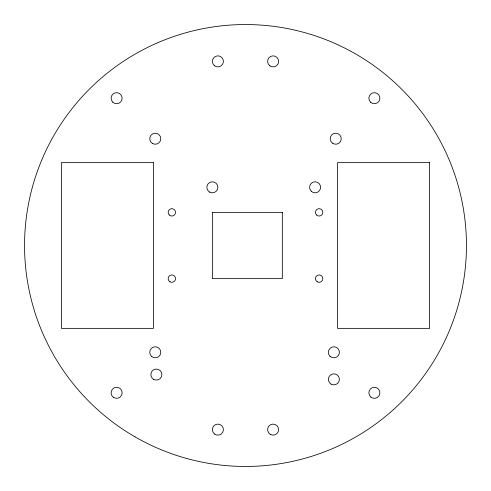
<?xml version="1.0" encoding="UTF-8"?>
<svg xmlns="http://www.w3.org/2000/svg" width="491" height="491" viewBox="0 0 491 491"><rect width="100%" height="100%" fill="white"/><g stroke="black" fill="none" stroke-linecap="round" stroke-linejoin="round"><path stroke-width="0.74" d="M153.438 162.644L61.375 162.644L61.375 328.356L153.438 328.356L153.438 162.644M429.625 162.644L337.562 162.644L337.562 328.356L429.625 328.356L429.625 162.644M282.325 212.358L212.358 212.358L212.358 278.642L282.325 278.642L282.325 212.358M317.217 281.779A3.683 3.683 0 0 0 322.832 278.747A3.683 3.683 0 0 0 317.401 275.402A3.683 3.683 0 0 0 317.217 281.779M169.954 281.797A3.683 3.683 0 0 0 175.532 278.704A3.683 3.683 0 0 0 170.064 275.42A3.683 3.683 0 0 0 169.954 281.797M316.591 215.009A3.683 3.683 0 0 0 322.722 213.247A3.683 3.683 0 0 0 318.137 208.816A3.683 3.683 0 0 0 316.591 215.009M135.025 436.849A220.95 220.95 0 0 0 466.45 245.5A220.95 220.95 0 0 0 135.025 54.151A220.95 220.95 0 0 0 135.025 436.849M112.715 102.116A5.524 5.524 0 0 0 121.952 99.618A5.524 5.524 0 0 0 115.17 92.867A5.524 5.524 0 0 0 112.715 102.116M370.785 102.386A5.524 5.524 0 0 0 379.813 99.231A5.524 5.524 0 0 0 372.565 92.983A5.524 5.524 0 0 0 370.785 102.386M370.877 397.066A5.524 5.524 0 0 0 379.838 393.708A5.524 5.524 0 0 0 372.448 387.626A5.524 5.524 0 0 0 370.877 397.066M113.544 397.391A5.524 5.524 0 0 0 122.124 393.162A5.524 5.524 0 0 0 114.17 387.847A5.524 5.524 0 0 0 113.544 397.391M214.567 65.794A5.524 5.524 0 0 0 223.368 62.038A5.524 5.524 0 0 0 215.709 56.293A5.524 5.524 0 0 0 214.567 65.794M269.933 65.886A5.524 5.524 0 0 0 278.618 61.878A5.524 5.524 0 0 0 270.805 56.361A5.524 5.524 0 0 0 269.933 65.886M214.739 434.167A5.524 5.524 0 0 0 223.387 430.073A5.524 5.524 0 0 0 215.518 424.635A5.524 5.524 0 0 0 214.739 434.167M270.357 434.406A5.524 5.524 0 0 0 278.642 429.625A5.524 5.524 0 0 0 270.357 424.844A5.524 5.524 0 0 0 270.357 434.406M169.291 215.003A3.683 3.683 0 0 0 175.422 213.254A3.683 3.683 0 0 0 170.837 208.816A3.683 3.683 0 0 0 169.291 215.003M152.517 143.489A5.524 5.524 0 0 0 160.803 138.708A5.524 5.524 0 0 0 152.517 133.926A5.524 5.524 0 0 0 152.517 143.489M332.444 143.151A5.524 5.524 0 0 0 341.208 139.327A5.524 5.524 0 0 0 333.512 133.644A5.524 5.524 0 0 0 332.444 143.151M151.866 356.632A5.524 5.524 0 0 0 160.747 353.078A5.524 5.524 0 0 0 153.229 347.162A5.524 5.524 0 0 0 151.866 356.632M330.093 356.319A5.524 5.524 0 0 0 339.256 353.557A5.524 5.524 0 0 0 332.284 347.002A5.524 5.524 0 0 0 330.093 356.319M331.118 384.14A5.524 5.524 0 0 0 339.404 379.359A5.524 5.524 0 0 0 331.118 374.572A5.524 5.524 0 0 0 331.118 384.14M153.609 379.347A5.524 5.524 0 0 0 161.907 374.584A5.524 5.524 0 0 0 153.634 369.778A5.524 5.524 0 0 0 153.609 379.347M311.521 191.527A5.524 5.524 0 0 0 320.531 188.311A5.524 5.524 0 0 0 313.246 182.112A5.524 5.524 0 0 0 311.521 191.527M209.596 192.098A5.524 5.524 0 0 0 217.881 187.316A5.524 5.524 0 0 0 209.596 182.535A5.524 5.524 0 0 0 209.596 192.098"/></g></svg>
